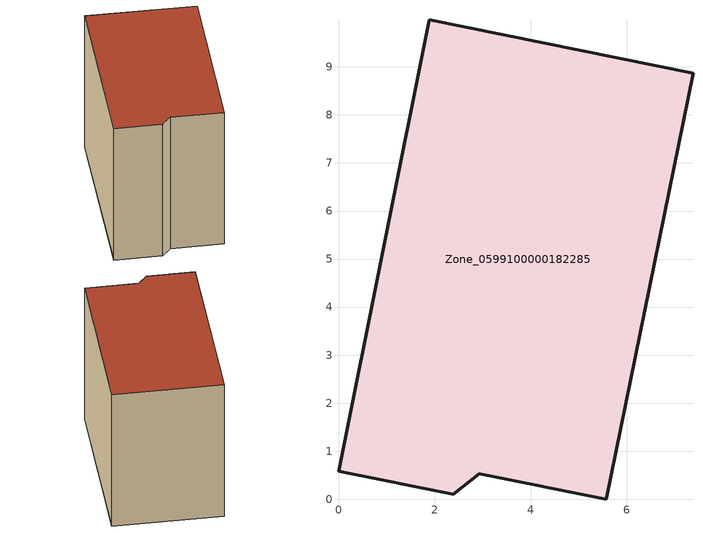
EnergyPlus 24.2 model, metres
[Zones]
Zone_0599100000182285
 floor ground (C_G): 0,0.58 1.89,9.98 7.38,8.87 5.57,0 2.93,0.53 2.39,0.1 z0
 wall outside (C_F): 1.89,9.98 0,0.58 2.39,0.1 2.93,0.53 5.57,0 7.38,8.87 1.89,9.98 z0:7.95
 roof outside (C_R): 7.38,8.87 1.89,9.98 0,0.58 2.39,0.1 2.93,0.53 5.57,0 z7.95
[BUILDING]
Pand.0599100000182285: North Axis=0; Terrain=City; Loads Convergence Tolerance Value=0.04; Temperature Convergence Tolerance Value=0.4; Solar Distribution=FullExterior; Maximum Number of Warmup Days=25; Minimum Number of Warmup Days=1
[Site:Location]
Rotterdam.The.Hague.AP_ZH_NLD Design_Conditions: Latitude=51.96; Longitude=4.45; Time Zone=1; Elevation=-4.5
[SITE:GROUNDTEMPERATURE:BUILDINGSURFACE]
18, 18, 18, 18, 18, 18, 18, 18, 18, 18, 18, 18
[MATERIAL] Thermal Absorptance=0.9; Solar Absorptance=0.7; Visible Absorptance=0.7
Name | Roughness | Thickness | Conductivity | Density | Specific Heat
G.TI.1946 | MediumSmooth | 0.15 | 1 | 540 | 1210
F.TI.1946 | Rough | 0.3 | 0.857143 | 1920 | 840
R.TI.1946 | MediumRough | 0.2 | 0.1 | 1500 | 1000
[CONSTRUCTION]
C_G: G.TI.1946
C_F: F.TI.1946
C_R: R.TI.1946
[ZONE]
Zone_0599100000182285: Type=1; Multiplier=1; Ceiling Height=Autocalculate; Volume=Autocalculate; Floor Area=autocalculate; Part of Total Floor Area=Yes
[ZONEINFILTRATION:DESIGNFLOWRATE]
Infil_Zone_0599100000182285: Zone or ZoneList or Space or SpaceList=Zone_0599100000182285; Schedule=AlwaysOn; Design Flow Rate Calculation Method=Flow/Area; Flow Rate per Floor Area=0.003; Constant Term Coefficient=1; Temperature Term Coefficient=0; Velocity Term Coefficient=0; Velocity Squared Term Coefficient=0
[HVACTEMPLATE:ZONE:IDEALLOADSAIRSYSTEM]
Zone_0599100000182285: Maximum Heating Supply Air Temperature=50; Minimum Cooling Supply Air Temperature=13; Maximum Heating Supply Air Humidity Ratio=0.0156; Minimum Cooling Supply Air Humidity Ratio=0.0077; Heating Limit=NoLimit; Cooling Limit=NoLimit; Dehumidification Control Type=ConstantSensibleHeatRatio; Cooling Sensible Heat Ratio=0.7; Dehumidification Setpoint=60; Humidification Control Type=None; Humidification Setpoint=30; Outdoor Air Method=None; Outdoor Air Flow Rate per Person=0.00944; Outdoor Air Flow Rate per Zone Floor Area=0; Outdoor Air Flow Rate per Zone=0; Demand Controlled Ventilation Type=None; Outdoor Air Economizer Type=NoEconomizer; Heat Recovery Type=None; Sensible Heat Recovery Effectiveness=0.7; Latent Heat Recovery Effectiveness=0.65
[ZONECONTROL:THERMOSTAT]
ThermostatControl_Zone_0599100000182285: Zone or ZoneList=Zone_0599100000182285; Control Type Schedule=DualSetpointControlType; Control 1=Thermostat_Zone_0599100000182285; Temperature Difference Between Cutout And Setpoint=0
[THERMOSTATSETPOINT:DUALSETPOINT]
Thermostat_Zone_0599100000182285: Heating Setpoint Temperature Schedule=HeatingSetpoint_Zone_0599100000182285; Cooling Setpoint Temperature Schedule=CoolingSetpoint_Zone_0599100000182285
[SCHEDULE:COMPACT]
HeatingSetpoint_Zone_0599100000182285: Through: 12/31, For: AllDays, Until: 24:00, 21
CoolingSetpoint_Zone_0599100000182285: Through: 12/31, For: AllDays, Until: 24:00, 24
DualSetpointControlType: Through: 12/31, For: AllDays, Until: 24:00, 4
AlwaysOn: Through: 12/31, For: AllDays, Until: 24:00, 1
